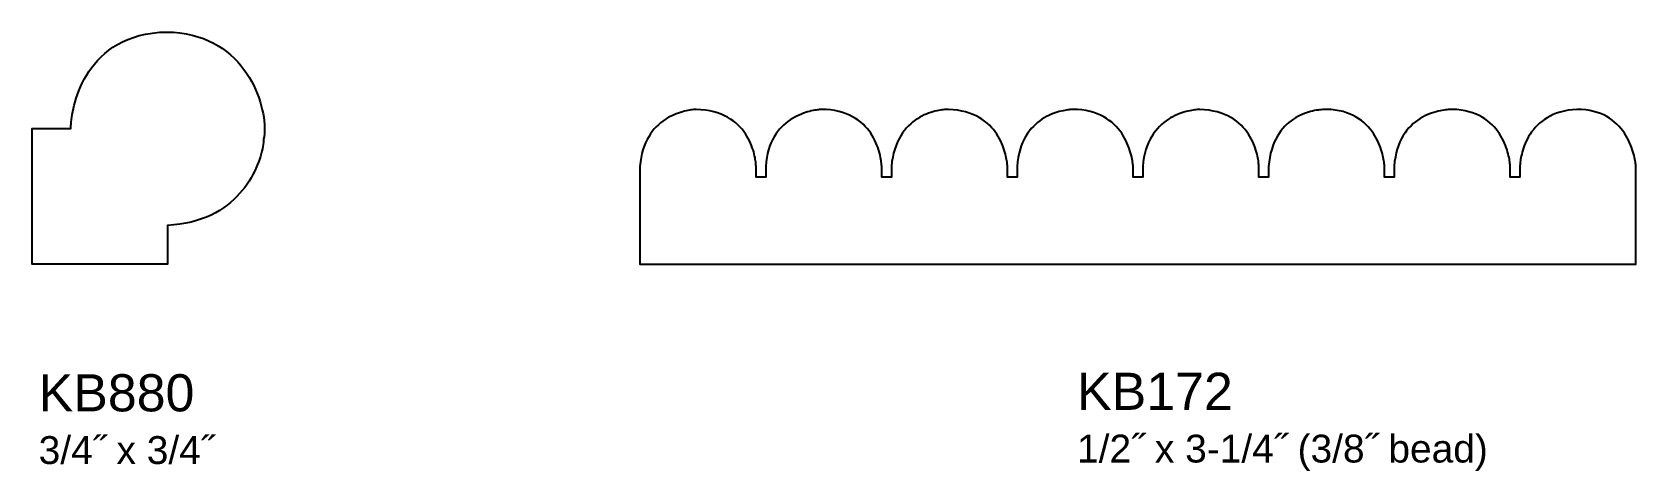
# Model space of a CAD drawing. Extents: x -7.6 to 46.7, y -17.5 to 21.1.
# Drawn here: x 14.31 to 19.49, y -2.05 to -0.63 of the extents above; entities that cross this region are included whole.
import ezdxf

# ---------------------------------------------------------------- set-up
doc = ezdxf.new("R2010")
doc.units = 0
doc.header["$MEASUREMENT"] = 0

# ---------------------------------------------------------------- blocks, each defined once
blk = doc.blocks.new('KB880')
at = {"flags": 128}
blk.add_lwpolyline([(0.6645, 0.6532), (0.6749, 0.6412), (0.6845, 0.6289), (0.6934, 0.6163), (0.7017, 0.6035), (0.7092, 0.5904), (0.7161, 0.5772), (0.7223, 0.564), (0.7278, 0.5507), (0.7328, 0.5375), (0.7371, 0.5244), (0.7408, 0.5114), (0.7439, 0.4987), (0.7465, 0.4862), (0.7485, 0.474), (0.7499, 0.4623), (0.7509, 0.451), (0.7513, 0.4402), (0.7512, 0.43), (0.7506, 0.4204), (0.7496, 0.4114), (0.7481, 0.4033), (0.7479, 0.3983), (0.7475, 0.3927), (0.7468, 0.3864), (0.7457, 0.3796), (0.7443, 0.3722), (0.7426, 0.3643), (0.7404, 0.3559), (0.7379, 0.3472), (0.735, 0.3381), (0.7316, 0.3287), (0.7278, 0.319), (0.7235, 0.3091), (0.7188, 0.299), (0.7136, 0.2888), (0.7078, 0.2785), (0.7015, 0.2682), (0.6947, 0.2579), (0.6873, 0.2477), (0.6793, 0.2375), (0.6707, 0.2275), (0.6615, 0.2177), (0.6517, 0.2081), (0.6412, 0.1988), (0.63, 0.1899), (0.6182, 0.1813), (0.6056, 0.1731), (0.5923, 0.1655), (0.5783, 0.1583), (0.5635, 0.1517), (0.548, 0.1457), (0.5317, 0.1403), (0.5145, 0.1357), (0.4965, 0.1318), (0.4777, 0.1287), (0.458, 0.1264), (0.4375, 0.125), (0.4375, 0.1247), (0.4375, 0.1239), (0.4375, 0.1225), (0.4375, 0.1207), (0.4375, 0.1184), (0.4375, 0.1157), (0.4375, 0.1127), (0.4375, 0.1092), (0.4375, 0.1055), (0.4375, 0.1014), (0.4375, 0.0971), (0.4375, 0.0926), (0.4375, 0.0879), (0.4375, 0.083), (0.4375, 0.078), (0.4375, 0.0729), (0.4375, 0.0677), (0.4375, 0.0625), (0.4375, 0.0573), (0.4375, 0.0521), (0.4375, 0.047), (0.4375, 0.042), (0.4375, 0.0371), (0.4375, 0.0324), (0.4375, 0.0279), (0.4375, 0.0236), (0.4375, 0.0195), (0.4375, 0.0158), (0.4375, 0.0123), (0.4375, 0.0093), (0.4375, 0.0066), (0.4375, 0.0043), (0.4375, 0.0025), (0.4375, 0.0011), (0.4375, 0.0003), (0.4375, 0), (0.4365, 0), (0.4336, 0), (0.4289, 0), (0.4225, 0), (0.4145, 0), (0.4051, 0), (0.3943, 0), (0.3823, 0), (0.3691, 0), (0.355, 0), (0.3399, 0), (0.3241, 0), (0.3075, 0), (0.2905, 0), (0.2729, 0), (0.255, 0), (0.2369, 0), (0.2187, 0), (0.2005, 0), (0.1824, 0), (0.1646, 0), (0.147, 0), (0.1299, 0), (0.1134, 0), (0.0976, 0), (0.0825, 0), (0.0684, 0), (0.0552, 0), (0.0432, 0), (0.0324, 0), (0.023, 0), (0.015, 0), (0.0086, 0), (0.0039, 0), (0.001, 0), (0, 0), (0, 0.001), (0, 0.0039), (0, 0.0086), (0, 0.015), (0, 0.023), (0, 0.0324), (0, 0.0432), (0, 0.0552), (0, 0.0684), (0, 0.0825), (0, 0.0976), (0, 0.1134), (0, 0.1299), (0, 0.147), (0, 0.1646), (0, 0.1824), (0, 0.2005), (0, 0.2187), (0, 0.237), (0, 0.2551), (0, 0.2729), (0, 0.2905), (0, 0.3075), (0, 0.3241), (0, 0.3399), (0, 0.355), (0, 0.3691), (0, 0.3823), (0, 0.3943), (0, 0.4051), (0, 0.4145), (0, 0.4225), (0, 0.4289), (0, 0.4336), (0, 0.4365), (0, 0.4375), (0.0003, 0.4375), (0.0011, 0.4375), (0.0025, 0.4375), (0.0043, 0.4375), (0.0066, 0.4375), (0.0093, 0.4375), (0.0123, 0.4375), (0.0158, 0.4375), (0.0195, 0.4375), (0.0236, 0.4375), (0.0279, 0.4375), (0.0324, 0.4375), (0.0371, 0.4375), (0.042, 0.4375), (0.047, 0.4375), (0.0521, 0.4375), (0.0573, 0.4375), (0.0625, 0.4375), (0.0677, 0.4375), (0.0729, 0.4375), (0.078, 0.4375), (0.083, 0.4375), (0.0879, 0.4375), (0.0926, 0.4375), (0.0971, 0.4375), (0.1014, 0.4375), (0.1055, 0.4375), (0.1092, 0.4375), (0.1127, 0.4375), (0.1157, 0.4375), (0.1184, 0.4375), (0.1207, 0.4375), (0.1225, 0.4375), (0.1239, 0.4375), (0.1247, 0.4375), (0.125, 0.4375), (0.125, 0.4381), (0.1251, 0.4401), (0.1252, 0.4432), (0.1255, 0.4474), (0.126, 0.4527), (0.1266, 0.459), (0.1275, 0.4661), (0.1286, 0.4741), (0.13, 0.4829), (0.1318, 0.4924), (0.1339, 0.5025), (0.1365, 0.5131), (0.1395, 0.5242), (0.1429, 0.5358), (0.1469, 0.5476), (0.1514, 0.5598), (0.1565, 0.5721), (0.1623, 0.5846), (0.1687, 0.5971), (0.1757, 0.6096), (0.1835, 0.622), (0.1921, 0.6342), (0.2014, 0.6462), (0.2116, 0.6579), (0.2227, 0.6693), (0.2346, 0.6801), (0.2475, 0.6905), (0.2614, 0.7003), (0.2763, 0.7094), (0.2922, 0.7178), (0.3092, 0.7254), (0.3273, 0.7321), (0.3465, 0.7379), (0.367, 0.7426), (0.3886, 0.7463), (0.4115, 0.7488), (0.4346, 0.7493), (0.4567, 0.7486), (0.4778, 0.7467), (0.4981, 0.7437), (0.5174, 0.7396), (0.5359, 0.7345), (0.5535, 0.7285), (0.5702, 0.7216), (0.5861, 0.7138), (0.6012, 0.7053), (0.6154, 0.6961), (0.6288, 0.6862), (0.6415, 0.6757), (0.6534, 0.6647)], close=True, dxfattribs=at)
blk = doc.blocks.new('KB172')
at = {"flags": 128}
blk.add_lwpolyline([(-0.1104, 0), (-0.0633, 0), (-0.0287, 0), (0, 0), (0, 0.0007), (0, 0.0028), (0, 0.0062), (0, 0.0108), (0, 0.0166), (0, 0.0234), (0, 0.0312), (0, 0.0399), (0, 0.0494), (0, 0.0596), (0, 0.0705), (0, 0.0819), (0, 0.0938), (0, 0.1062), (0, 0.1188), (0, 0.1317), (0, 0.1448), (0, 0.158), (0, 0.1711), (0, 0.1842), (0, 0.1971), (0, 0.2097), (0, 0.2221), (0, 0.234), (0, 0.2455), (0, 0.2563), (0, 0.2666), (0, 0.2761), (0, 0.2847), (0, 0.2925), (0, 0.2993), (0, 0.3051), (0, 0.3097), (0, 0.3131), (0, 0.3152), (0, 0.3159), (-0.0001, 0.3163), (-0.0002, 0.3176), (-0.0004, 0.3195), (-0.0007, 0.3222), (-0.0011, 0.3256), (-0.0017, 0.3296), (-0.0025, 0.3341), (-0.0034, 0.3391), (-0.0046, 0.3447), (-0.006, 0.3506), (-0.0077, 0.357), (-0.0096, 0.3636), (-0.0118, 0.3706), (-0.0143, 0.3778), (-0.0172, 0.3851), (-0.0205, 0.3927), (-0.0241, 0.4003), (-0.0281, 0.4079), (-0.0325, 0.4156), (-0.0373, 0.4232), (-0.0426, 0.4307), (-0.0484, 0.4381), (-0.0547, 0.4453), (-0.0615, 0.4522), (-0.0688, 0.4589), (-0.0767, 0.4652), (-0.0852, 0.4712), (-0.0942, 0.4767), (-0.1039, 0.4818), (-0.1142, 0.4863), (-0.1252, 0.4903), (-0.1369, 0.4936), (-0.1492, 0.4963), (-0.1623, 0.4983), (-0.1761, 0.4995), (-0.1906, 0.4999), (-0.2053, 0.4988), (-0.2192, 0.4969), (-0.2323, 0.4944), (-0.2447, 0.4912), (-0.2563, 0.4875), (-0.2672, 0.4832), (-0.2774, 0.4783), (-0.2869, 0.4731), (-0.2958, 0.4674), (-0.3041, 0.4613), (-0.3118, 0.4549), (-0.3189, 0.4482), (-0.3255, 0.4413), (-0.3315, 0.4342), (-0.337, 0.4269), (-0.342, 0.4195), (-0.3466, 0.412), (-0.3507, 0.4045), (-0.3544, 0.3971), (-0.3577, 0.3897), (-0.3607, 0.3824), (-0.3632, 0.3753), (-0.3655, 0.3683), (-0.3674, 0.3616), (-0.3691, 0.3552), (-0.3705, 0.3491), (-0.3716, 0.3434), (-0.3726, 0.3381), (-0.3733, 0.3333), (-0.3739, 0.3289), (-0.3743, 0.3251), (-0.3746, 0.3219), (-0.3748, 0.3194), (-0.3749, 0.3175), (-0.375, 0.3163), (-0.375, 0.3159), (-0.375, 0.3158), (-0.375, 0.3156), (-0.375, 0.3152), (-0.375, 0.3147), (-0.375, 0.3141), (-0.375, 0.3134), (-0.375, 0.3125), (-0.375, 0.3115), (-0.375, 0.3105), (-0.375, 0.3094), (-0.375, 0.3082), (-0.375, 0.3069), (-0.375, 0.3056), (-0.375, 0.3043), (-0.375, 0.3029), (-0.375, 0.3015), (-0.375, 0.3), (-0.375, 0.2986), (-0.375, 0.2971), (-0.375, 0.2957), (-0.375, 0.2943), (-0.375, 0.2929), (-0.375, 0.2915), (-0.375, 0.2902), (-0.375, 0.289), (-0.375, 0.2878), (-0.375, 0.2867), (-0.375, 0.2856), (-0.375, 0.2847), (-0.375, 0.2838), (-0.375, 0.2831), (-0.375, 0.2824), (-0.375, 0.2819), (-0.375, 0.2815), (-0.375, 0.2813), (-0.375, 0.2812), (-0.375, 0.2812), (-0.3753, 0.2812), (-0.3756, 0.2812), (-0.376, 0.2812), (-0.3766, 0.2812), (-0.3773, 0.2812), (-0.3781, 0.2812), (-0.3789, 0.2812), (-0.3799, 0.2812), (-0.3809, 0.2812), (-0.3819, 0.2812), (-0.3831, 0.2812), (-0.3843, 0.2812), (-0.3855, 0.2812), (-0.3867, 0.2812), (-0.388, 0.2812), (-0.3893, 0.2812), (-0.3906, 0.2812), (-0.3919, 0.2812), (-0.3932, 0.2812), (-0.3945, 0.2812), (-0.3957, 0.2812), (-0.3969, 0.2812), (-0.3981, 0.2812), (-0.3993, 0.2812), (-0.4003, 0.2812), (-0.4013, 0.2812), (-0.4023, 0.2812), (-0.4031, 0.2812), (-0.4039, 0.2812), (-0.4046, 0.2812), (-0.4052, 0.2812), (-0.4056, 0.2812), (-0.4059, 0.2812), (-0.4062, 0.2812), (-0.4062, 0.2812), (-0.4062, 0.2813), (-0.4062, 0.2815), (-0.4062, 0.2819), (-0.4062, 0.2824), (-0.4062, 0.2831), (-0.4062, 0.2838), (-0.4062, 0.2847), (-0.4062, 0.2856), (-0.4062, 0.2867), (-0.4062, 0.2878), (-0.4062, 0.289), (-0.4062, 0.2902), (-0.4062, 0.2915), (-0.4062, 0.2929), (-0.4062, 0.2943), (-0.4062, 0.2957), (-0.4062, 0.2971), (-0.4062, 0.2986), (-0.4062, 0.3), (-0.4062, 0.3015), (-0.4062, 0.3029), (-0.4063, 0.3043), (-0.4063, 0.3056), (-0.4063, 0.3069), (-0.4063, 0.3082), (-0.4063, 0.3094), (-0.4063, 0.3105), (-0.4063, 0.3115), (-0.4063, 0.3125), (-0.4063, 0.3134), (-0.4063, 0.3141), (-0.4063, 0.3147), (-0.4063, 0.3152), (-0.4063, 0.3156), (-0.4063, 0.3158), (-0.4063, 0.3159), (-0.4063, 0.3163), (-0.4063, 0.3175), (-0.4065, 0.3195), (-0.4067, 0.3221), (-0.4071, 0.3253), (-0.4075, 0.3292), (-0.4082, 0.3336), (-0.409, 0.3386), (-0.41, 0.344), (-0.4113, 0.3498), (-0.4128, 0.356), (-0.4145, 0.3625), (-0.4166, 0.3693), (-0.419, 0.3764), (-0.4216, 0.3836), (-0.4247, 0.391), (-0.4281, 0.3985), (-0.4319, 0.4061), (-0.4362, 0.4136), (-0.4409, 0.4212), (-0.446, 0.4286), (-0.4517, 0.4359), (-0.4578, 0.4431), (-0.4645, 0.45), (-0.4717, 0.4567), (-0.4795, 0.4631), (-0.4879, 0.4691), (-0.4969, 0.4747), (-0.5065, 0.4799), (-0.5168, 0.4846), (-0.5278, 0.4888), (-0.5395, 0.4923), (-0.5519, 0.4953), (-0.5651, 0.4976), (-0.579, 0.4992), (-0.5937, 0.5), (-0.5941, 0.5), (-0.5953, 0.5), (-0.5971, 0.4999), (-0.5997, 0.4999), (-0.6029, 0.4997), (-0.6067, 0.4994), (-0.611, 0.499), (-0.6158, 0.4984), (-0.6211, 0.4977), (-0.6268, 0.4967), (-0.6329, 0.4955), (-0.6393, 0.4941), (-0.646, 0.4924), (-0.6529, 0.4903), (-0.6601, 0.4879), (-0.6674, 0.4852), (-0.6748, 0.4821), (-0.6823, 0.4786), (-0.6899, 0.4746), (-0.6974, 0.4702), (-0.7049, 0.4652), (-0.7122, 0.4598), (-0.7195, 0.4538), (-0.7265, 0.4473), (-0.7334, 0.4402), (-0.7399, 0.4325), (-0.7461, 0.4241), (-0.752, 0.4151), (-0.7575, 0.4054), (-0.7626, 0.3949), (-0.7671, 0.3838), (-0.7712, 0.3718), (-0.7746, 0.3591), (-0.7775, 0.3456), (-0.7797, 0.3312), (-0.7812, 0.3159), (-0.7812, 0.3131), (-0.7812, 0.3105), (-0.7812, 0.308), (-0.7812, 0.3056), (-0.7812, 0.3034), (-0.7812, 0.3013), (-0.7812, 0.2994), (-0.7812, 0.2976), (-0.7812, 0.2959), (-0.7812, 0.2943), (-0.7812, 0.2929), (-0.7812, 0.2915), (-0.7812, 0.2903), (-0.7812, 0.2892), (-0.7812, 0.2881), (-0.7812, 0.2872), (-0.7812, 0.2863), (-0.7812, 0.2856), (-0.7812, 0.2849), (-0.7812, 0.2843), (-0.7812, 0.2837), (-0.7812, 0.2833), (-0.7812, 0.2829), (-0.7812, 0.2825), (-0.7812, 0.2822), (-0.7812, 0.282), (-0.7812, 0.2818), (-0.7812, 0.2816), (-0.7812, 0.2815), (-0.7812, 0.2814), (-0.7812, 0.2813), (-0.7812, 0.2813), (-0.7812, 0.2813), (-0.7812, 0.2812), (-0.7812, 0.2812), (-0.7812, 0.2812), (-0.7813, 0.2812), (-0.7815, 0.2812), (-0.7818, 0.2812), (-0.7823, 0.2812), (-0.7829, 0.2812), (-0.7835, 0.2812), (-0.7843, 0.2812), (-0.7852, 0.2812), (-0.7861, 0.2812), (-0.7871, 0.2812), (-0.7882, 0.2812), (-0.7893, 0.2812), (-0.7905, 0.2812), (-0.7917, 0.2812), (-0.793, 0.2812), (-0.7942, 0.2812), (-0.7955, 0.2812), (-0.7968, 0.2812), (-0.7981, 0.2812), (-0.7994, 0.2812), (-0.8007, 0.2812), (-0.802, 0.2812), (-0.8032, 0.2812), (-0.8044, 0.2812), (-0.8055, 0.2812), (-0.8066, 0.2812), (-0.8076, 0.2812), (-0.8085, 0.2812), (-0.8094, 0.2812), (-0.8101, 0.2812), (-0.8108, 0.2812), (-0.8114, 0.2812), (-0.8118, 0.2812), (-0.8122, 0.2812), (-0.8124, 0.2812), (-0.8125, 0.2812), (-0.8125, 0.2813), (-0.8125, 0.2815), (-0.8125, 0.2819), (-0.8125, 0.2824), (-0.8125, 0.2831), (-0.8125, 0.2838), (-0.8125, 0.2847), (-0.8125, 0.2856), (-0.8125, 0.2867), (-0.8125, 0.2878), (-0.8125, 0.289), (-0.8125, 0.2902), (-0.8125, 0.2915), (-0.8125, 0.2929), (-0.8125, 0.2943), (-0.8125, 0.2957), (-0.8125, 0.2971), (-0.8125, 0.2986), (-0.8125, 0.3), (-0.8125, 0.3015), (-0.8125, 0.3029), (-0.8125, 0.3043), (-0.8125, 0.3056), (-0.8125, 0.3069), (-0.8125, 0.3082), (-0.8125, 0.3094), (-0.8125, 0.3105), (-0.8125, 0.3115), (-0.8125, 0.3125), (-0.8125, 0.3134), (-0.8125, 0.3141), (-0.8125, 0.3147), (-0.8125, 0.3152), (-0.8125, 0.3156), (-0.8125, 0.3158), (-0.8125, 0.3159), (-0.8125, 0.3163), (-0.8126, 0.3175), (-0.8127, 0.3195), (-0.813, 0.3221), (-0.8134, 0.3254), (-0.8139, 0.3293), (-0.8146, 0.3337), (-0.8155, 0.3387), (-0.8166, 0.3441), (-0.8179, 0.35), (-0.8194, 0.3562), (-0.8213, 0.3628), (-0.8234, 0.3696), (-0.8258, 0.3767), (-0.8286, 0.384), (-0.8317, 0.3914), (-0.8352, 0.3989), (-0.839, 0.4065), (-0.8433, 0.4141), (-0.8481, 0.4216), (-0.8532, 0.4291), (-0.8589, 0.4364), (-0.8651, 0.4436), (-0.8717, 0.4505), (-0.8789, 0.4572), (-0.8867, 0.4636), (-0.8951, 0.4696), (-0.904, 0.4752), (-0.9136, 0.4803), (-0.9239, 0.485), (-0.9348, 0.4891), (-0.9463, 0.4926), (-0.9586, 0.4955), (-0.9716, 0.4978), (-0.9854, 0.4993), (-0.9999, 0.5), (-1.0014, 0.4999), (-1.0036, 0.4999), (-1.0063, 0.4998), (-1.0096, 0.4996), (-1.0133, 0.4993), (-1.0176, 0.4989), (-1.0223, 0.4984), (-1.0274, 0.4978), (-1.0329, 0.4969), (-1.0387, 0.4958), (-1.0448, 0.4945), (-1.0512, 0.493), (-1.0578, 0.4911), (-1.0645, 0.489), (-1.0715, 0.4865), (-1.0785, 0.4837), (-1.0856, 0.4804), (-1.0928, 0.4768), (-1.1, 0.4728), (-1.1071, 0.4683), (-1.1142, 0.4634), (-1.1212, 0.4579), (-1.128, 0.4519), (-1.1346, 0.4454), (-1.1411, 0.4383), (-1.1473, 0.4306), (-1.1532, 0.4223), (-1.1587, 0.4134), (-1.164, 0.4038), (-1.1688, 0.3935), (-1.1732, 0.3825), (-1.1771, 0.3707), (-1.1805, 0.3582), (-1.1834, 0.3449), (-1.1857, 0.3309), (-1.1874, 0.3159), (-1.1874, 0.3158), (-1.1874, 0.3156), (-1.1874, 0.3152), (-1.1874, 0.3147), (-1.1874, 0.3141), (-1.1874, 0.3134), (-1.1874, 0.3125), (-1.1874, 0.3115), (-1.1874, 0.3105), (-1.1874, 0.3094), (-1.1874, 0.3082), (-1.1874, 0.3069), (-1.1874, 0.3056), (-1.1874, 0.3043), (-1.1874, 0.3029), (-1.1874, 0.3015), (-1.1874, 0.3), (-1.1874, 0.2986), (-1.1874, 0.2971), (-1.1874, 0.2957), (-1.1874, 0.2943), (-1.1874, 0.2929), (-1.1874, 0.2915), (-1.1874, 0.2902), (-1.1874, 0.289), (-1.1874, 0.2878), (-1.1874, 0.2867), (-1.1874, 0.2856), (-1.1874, 0.2847), (-1.1874, 0.2838), (-1.1874, 0.2831), (-1.1874, 0.2824), (-1.1874, 0.2819), (-1.1874, 0.2815), (-1.1874, 0.2813), (-1.1874, 0.2812), (-1.1875, 0.2812), (-1.1877, 0.2812), (-1.188, 0.2812), (-1.1885, 0.2812), (-1.1891, 0.2812), (-1.1897, 0.2812), (-1.1905, 0.2812), (-1.1914, 0.2812), (-1.1923, 0.2812), (-1.1933, 0.2812), (-1.1944, 0.2812), (-1.1955, 0.2812), (-1.1967, 0.2812), (-1.1979, 0.2812), (-1.1992, 0.2812), (-1.2005, 0.2812), (-1.2018, 0.2812), (-1.2031, 0.2812), (-1.2044, 0.2812), (-1.2057, 0.2812), (-1.2069, 0.2812), (-1.2082, 0.2812), (-1.2094, 0.2812), (-1.2106, 0.2812), (-1.2117, 0.2812), (-1.2128, 0.2812), (-1.2138, 0.2812), (-1.2147, 0.2812), (-1.2156, 0.2812), (-1.2164, 0.2812), (-1.217, 0.2812), (-1.2176, 0.2812), (-1.2181, 0.2812), (-1.2184, 0.2812), (-1.2186, 0.2812), (-1.2187, 0.2812), (-1.2187, 0.2813), (-1.2187, 0.2815), (-1.2187, 0.2819), (-1.2187, 0.2824), (-1.2187, 0.2831), (-1.2187, 0.2838), (-1.2187, 0.2847), (-1.2187, 0.2856), (-1.2187, 0.2867), (-1.2187, 0.2878), (-1.2187, 0.289), (-1.2187, 0.2902), (-1.2187, 0.2915), (-1.2187, 0.2929), (-1.2187, 0.2943), (-1.2187, 0.2957), (-1.2187, 0.2971), (-1.2187, 0.2986), (-1.2187, 0.3), (-1.2187, 0.3015), (-1.2187, 0.3029), (-1.2187, 0.3043), (-1.2187, 0.3056), (-1.2187, 0.3069), (-1.2187, 0.3082), (-1.2187, 0.3094), (-1.2187, 0.3105), (-1.2187, 0.3115), (-1.2187, 0.3125), (-1.2187, 0.3134), (-1.2187, 0.3141), (-1.2187, 0.3147), (-1.2187, 0.3152), (-1.2187, 0.3156), (-1.2187, 0.3158), (-1.2187, 0.3159), (-1.2187, 0.3163), (-1.2188, 0.3175), (-1.2188, 0.3194), (-1.219, 0.322), (-1.2193, 0.3252), (-1.2197, 0.329), (-1.2202, 0.3334), (-1.221, 0.3382), (-1.2219, 0.3436), (-1.223, 0.3493), (-1.2244, 0.3554), (-1.2261, 0.3619), (-1.228, 0.3686), (-1.2303, 0.3756), (-1.2329, 0.3827), (-1.2359, 0.3901), (-1.2393, 0.3975), (-1.2431, 0.405), (-1.2473, 0.4125), (-1.252, 0.42), (-1.2572, 0.4274), (-1.2628, 0.4347), (-1.2691, 0.4418), (-1.2758, 0.4487), (-1.2832, 0.4554), (-1.2912, 0.4618), (-1.2997, 0.4679), (-1.309, 0.4735), (-1.3189, 0.4788), (-1.3295, 0.4836), (-1.3409, 0.4878), (-1.353, 0.4915), (-1.3659, 0.4947), (-1.3795, 0.4971), (-1.394, 0.4989), (-1.4094, 0.4999), (-1.4098, 0.4999), (-1.4109, 0.4999), (-1.4127, 0.4998), (-1.4152, 0.4996), (-1.4183, 0.4994), (-1.422, 0.499), (-1.4263, 0.4984), (-1.431, 0.4977), (-1.4362, 0.4968), (-1.4418, 0.4957), (-1.4477, 0.4944), (-1.454, 0.4928), (-1.4606, 0.4909), (-1.4674, 0.4887), (-1.4744, 0.4862), (-1.4816, 0.4833), (-1.4888, 0.48), (-1.4962, 0.4764), (-1.5036, 0.4723), (-1.511, 0.4678), (-1.5183, 0.4628), (-1.5256, 0.4573), (-1.5327, 0.4513), (-1.5396, 0.4447), (-1.5463, 0.4376), (-1.5527, 0.43), (-1.5589, 0.4217), (-1.5647, 0.4127), (-1.5701, 0.4032), (-1.5751, 0.3929), (-1.5796, 0.382), (-1.5836, 0.3703), (-1.5871, 0.3579), (-1.5899, 0.3447), (-1.5921, 0.3307), (-1.5937, 0.3159), (-1.5937, 0.3158), (-1.5937, 0.3156), (-1.5937, 0.3152), (-1.5937, 0.3147), (-1.5937, 0.3141), (-1.5937, 0.3134), (-1.5937, 0.3125), (-1.5937, 0.3115), (-1.5937, 0.3105), (-1.5937, 0.3094), (-1.5937, 0.3082), (-1.5937, 0.3069), (-1.5937, 0.3056), (-1.5937, 0.3043), (-1.5937, 0.3029), (-1.5937, 0.3015), (-1.5937, 0.3), (-1.5937, 0.2986), (-1.5937, 0.2971), (-1.5937, 0.2957), (-1.5937, 0.2943), (-1.5937, 0.2929), (-1.5937, 0.2915), (-1.5937, 0.2902), (-1.5937, 0.289), (-1.5937, 0.2878), (-1.5937, 0.2867), (-1.5937, 0.2856), (-1.5937, 0.2847), (-1.5937, 0.2838), (-1.5937, 0.2831), (-1.5937, 0.2824), (-1.5937, 0.2819), (-1.5937, 0.2815), (-1.5937, 0.2813), (-1.5937, 0.2812), (-1.5937, 0.2812), (-1.5939, 0.2812), (-1.5943, 0.2812), (-1.5947, 0.2812), (-1.5953, 0.2812), (-1.596, 0.2812), (-1.5967, 0.2812), (-1.5976, 0.2812), (-1.5985, 0.2812), (-1.5996, 0.2812), (-1.6006, 0.2812), (-1.6018, 0.2812), (-1.6029, 0.2812), (-1.6042, 0.2812), (-1.6054, 0.2812), (-1.6067, 0.2812), (-1.608, 0.2812), (-1.6093, 0.2812), (-1.6106, 0.2812), (-1.6119, 0.2812), (-1.6132, 0.2812), (-1.6144, 0.2812), (-1.6156, 0.2812), (-1.6168, 0.2812), (-1.6179, 0.2812), (-1.619, 0.2812), (-1.62, 0.2812), (-1.621, 0.2812), (-1.6218, 0.2812), (-1.6226, 0.2812), (-1.6233, 0.2812), (-1.6238, 0.2812), (-1.6243, 0.2812), (-1.6246, 0.2812), (-1.6248, 0.2812), (-1.6249, 0.2812), (-1.6249, 0.2813), (-1.6249, 0.2815), (-1.6249, 0.2819), (-1.6249, 0.2824), (-1.6249, 0.2831), (-1.6249, 0.2838), (-1.6249, 0.2847), (-1.6249, 0.2856), (-1.6249, 0.2867), (-1.6249, 0.2878), (-1.6249, 0.289), (-1.6249, 0.2902), (-1.6249, 0.2915), (-1.6249, 0.2929), (-1.6249, 0.2943), (-1.6249, 0.2957), (-1.6249, 0.2971), (-1.6249, 0.2986), (-1.6249, 0.3), (-1.6249, 0.3015), (-1.6249, 0.3029), (-1.6249, 0.3043), (-1.6249, 0.3056), (-1.6249, 0.3069), (-1.6249, 0.3082), (-1.6249, 0.3094), (-1.6249, 0.3105), (-1.6249, 0.3115), (-1.6249, 0.3125), (-1.6249, 0.3134), (-1.6249, 0.3141), (-1.6249, 0.3147), (-1.6249, 0.3152), (-1.6249, 0.3156), (-1.6249, 0.3158), (-1.6249, 0.3159), (-1.625, 0.3163), (-1.625, 0.3176), (-1.6252, 0.3195), (-1.6255, 0.3222), (-1.6259, 0.3255), (-1.6264, 0.3294), (-1.6271, 0.334), (-1.628, 0.339), (-1.6292, 0.3445), (-1.6305, 0.3504), (-1.6321, 0.3567), (-1.634, 0.3633), (-1.6362, 0.3702), (-1.6387, 0.3773), (-1.6416, 0.3847), (-1.6448, 0.3921), (-1.6484, 0.3997), (-1.6524, 0.4073), (-1.6569, 0.415), (-1.6618, 0.4226), (-1.6672, 0.43), (-1.673, 0.4374), (-1.6794, 0.4446), (-1.6864, 0.4515), (-1.6939, 0.4582), (-1.7019, 0.4645), (-1.7106, 0.4705), (-1.72, 0.476), (-1.7299, 0.4811), (-1.7406, 0.4857), (-1.7519, 0.4897), (-1.7639, 0.4931), (-1.7767, 0.4959), (-1.7902, 0.498), (-1.8046, 0.4993), (-1.8197, 0.4998), (-1.8201, 0.4998), (-1.8212, 0.4998), (-1.823, 0.4997), (-1.8254, 0.4995), (-1.8285, 0.4993), (-1.8321, 0.4989), (-1.8363, 0.4984), (-1.8409, 0.4977), (-1.846, 0.4968), (-1.8515, 0.4957), (-1.8574, 0.4944), (-1.8635, 0.4928), (-1.87, 0.491), (-1.8766, 0.4888), (-1.8835, 0.4863), (-1.8906, 0.4834), (-1.8977, 0.4802), (-1.9049, 0.4765), (-1.9122, 0.4725), (-1.9194, 0.4679), (-1.9266, 0.463), (-1.9337, 0.4575), (-1.9406, 0.4515), (-1.9474, 0.445), (-1.9539, 0.4379), (-1.9602, 0.4302), (-1.9662, 0.4219), (-1.9719, 0.413), (-1.9772, 0.4034), (-1.982, 0.3931), (-1.9864, 0.3821), (-1.9903, 0.3704), (-1.9936, 0.358), (-1.9963, 0.3448), (-1.9984, 0.3308), (-1.9998, 0.3159), (-1.9998, 0.3158), (-1.9998, 0.3156), (-1.9998, 0.3152), (-1.9998, 0.3147), (-1.9998, 0.3141), (-1.9998, 0.3134), (-1.9999, 0.3125), (-1.9999, 0.3115), (-1.9999, 0.3105), (-1.9999, 0.3094), (-1.9999, 0.3082), (-1.9999, 0.3069), (-1.9999, 0.3056), (-1.9999, 0.3043), (-1.9999, 0.3029), (-1.9999, 0.3015), (-1.9999, 0.3), (-1.9999, 0.2986), (-1.9999, 0.2971), (-1.9999, 0.2957), (-1.9999, 0.2943), (-1.9999, 0.2929), (-1.9999, 0.2915), (-1.9999, 0.2902), (-1.9999, 0.289), (-1.9999, 0.2878), (-1.9999, 0.2867), (-1.9999, 0.2856), (-1.9999, 0.2847), (-1.9999, 0.2838), (-1.9999, 0.2831), (-1.9999, 0.2824), (-1.9999, 0.2819), (-1.9999, 0.2815), (-1.9999, 0.2813), (-1.9999, 0.2812), (-2, 0.2812), (-2.0002, 0.2812), (-2.0005, 0.2812), (-2.001, 0.2812), (-2.0015, 0.2812), (-2.0022, 0.2812), (-2.003, 0.2812), (-2.0038, 0.2812), (-2.0048, 0.2812), (-2.0058, 0.2812), (-2.0069, 0.2812), (-2.008, 0.2812), (-2.0092, 0.2812), (-2.0104, 0.2812), (-2.0116, 0.2812), (-2.0129, 0.2812), (-2.0142, 0.2812), (-2.0155, 0.2812), (-2.0168, 0.2812), (-2.0181, 0.2812), (-2.0194, 0.2812), (-2.0206, 0.2812), (-2.0219, 0.2812), (-2.023, 0.2812), (-2.0242, 0.2812), (-2.0252, 0.2812), (-2.0263, 0.2812), (-2.0272, 0.2812), (-2.0281, 0.2812), (-2.0288, 0.2812), (-2.0295, 0.2812), (-2.0301, 0.2812), (-2.0305, 0.2812), (-2.0309, 0.2812), (-2.0311, 0.2812), (-2.0311, 0.2812), (-2.0311, 0.2813), (-2.0311, 0.2815), (-2.0311, 0.2819), (-2.0311, 0.2824), (-2.0311, 0.2831), (-2.0311, 0.2838), (-2.0311, 0.2847), (-2.0311, 0.2856), (-2.0311, 0.2867), (-2.0311, 0.2878), (-2.0311, 0.289), (-2.0311, 0.2902), (-2.0311, 0.2915), (-2.0311, 0.2929), (-2.0311, 0.2943), (-2.0312, 0.2957), (-2.0312, 0.2971), (-2.0312, 0.2986), (-2.0312, 0.3), (-2.0312, 0.3015), (-2.0312, 0.3029), (-2.0312, 0.3043), (-2.0312, 0.3056), (-2.0312, 0.3069), (-2.0312, 0.3082), (-2.0312, 0.3094), (-2.0312, 0.3105), (-2.0312, 0.3115), (-2.0312, 0.3125), (-2.0312, 0.3134), (-2.0312, 0.3141), (-2.0312, 0.3147), (-2.0312, 0.3152), (-2.0312, 0.3156), (-2.0312, 0.3158), (-2.0312, 0.3159), (-2.0312, 0.3163), (-2.0312, 0.3175), (-2.0314, 0.3194), (-2.0316, 0.322), (-2.0319, 0.3252), (-2.0324, 0.329), (-2.033, 0.3334), (-2.0338, 0.3382), (-2.0348, 0.3436), (-2.036, 0.3493), (-2.0375, 0.3554), (-2.0392, 0.3619), (-2.0412, 0.3686), (-2.0436, 0.3756), (-2.0463, 0.3827), (-2.0493, 0.3901), (-2.0528, 0.3975), (-2.0566, 0.405), (-2.0609, 0.4125), (-2.0657, 0.42), (-2.0709, 0.4274), (-2.0766, 0.4347), (-2.0828, 0.4418), (-2.0896, 0.4487), (-2.097, 0.4554), (-2.1049, 0.4618), (-2.1135, 0.4679), (-2.1227, 0.4735), (-2.1325, 0.4788), (-2.143, 0.4836), (-2.1543, 0.4878), (-2.1663, 0.4915), (-2.179, 0.4947), (-2.1925, 0.4971), (-2.2068, 0.4989), (-2.2219, 0.4999), (-2.2223, 0.4999), (-2.2234, 0.4999), (-2.2252, 0.4999), (-2.2276, 0.4998), (-2.2307, 0.4996), (-2.2343, 0.4993), (-2.2385, 0.4989), (-2.2431, 0.4983), (-2.2482, 0.4976), (-2.2537, 0.4966), (-2.2596, 0.4954), (-2.2657, 0.4939), (-2.2722, 0.4922), (-2.2789, 0.4901), (-2.2858, 0.4877), (-2.2929, 0.485), (-2.3001, 0.4819), (-2.3074, 0.4783), (-2.3147, 0.4743), (-2.3221, 0.4699), (-2.3293, 0.465), (-2.3365, 0.4595), (-2.3436, 0.4536), (-2.3505, 0.4471), (-2.3573, 0.4399), (-2.3637, 0.4322), (-2.3699, 0.4239), (-2.3758, 0.4148), (-2.3813, 0.4051), (-2.3864, 0.3947), (-2.391, 0.3836), (-2.3952, 0.3717), (-2.3988, 0.359), (-2.4019, 0.3455), (-2.4043, 0.3311), (-2.4061, 0.3159), (-2.4061, 0.3158), (-2.4061, 0.3156), (-2.4061, 0.3152), (-2.4061, 0.3147), (-2.4061, 0.3141), (-2.4061, 0.3134), (-2.4061, 0.3125), (-2.4061, 0.3115), (-2.4061, 0.3105), (-2.4061, 0.3094), (-2.4061, 0.3082), (-2.4061, 0.3069), (-2.4061, 0.3056), (-2.4061, 0.3043), (-2.4061, 0.3029), (-2.4061, 0.3015), (-2.4061, 0.3), (-2.4061, 0.2986), (-2.4061, 0.2971), (-2.4061, 0.2957), (-2.4061, 0.2943), (-2.4061, 0.2929), (-2.4061, 0.2915), (-2.4061, 0.2902), (-2.4061, 0.289), (-2.4061, 0.2878), (-2.4061, 0.2867), (-2.4061, 0.2856), (-2.4061, 0.2847), (-2.4061, 0.2838), (-2.4061, 0.2831), (-2.4061, 0.2824), (-2.4061, 0.2819), (-2.4061, 0.2815), (-2.4061, 0.2813), (-2.4061, 0.2812), (-2.4062, 0.2812), (-2.4064, 0.2812), (-2.4067, 0.2812), (-2.4072, 0.2812), (-2.4078, 0.2812), (-2.4084, 0.2812), (-2.4092, 0.2812), (-2.4101, 0.2812), (-2.411, 0.2812), (-2.412, 0.2812), (-2.4131, 0.2812), (-2.4142, 0.2812), (-2.4154, 0.2812), (-2.4166, 0.2812), (-2.4179, 0.2812), (-2.4191, 0.2812), (-2.4204, 0.2812), (-2.4217, 0.2812), (-2.423, 0.2812), (-2.4243, 0.2812), (-2.4256, 0.2812), (-2.4269, 0.2812), (-2.4281, 0.2812), (-2.4293, 0.2812), (-2.4304, 0.2812), (-2.4315, 0.2812), (-2.4325, 0.2812), (-2.4334, 0.2812), (-2.4343, 0.2812), (-2.4351, 0.2812), (-2.4357, 0.2812), (-2.4363, 0.2812), (-2.4368, 0.2812), (-2.4371, 0.2812), (-2.4373, 0.2812), (-2.4374, 0.2812), (-2.4374, 0.2813), (-2.4374, 0.2815), (-2.4374, 0.2819), (-2.4374, 0.2824), (-2.4374, 0.2831), (-2.4374, 0.2838), (-2.4374, 0.2847), (-2.4374, 0.2856), (-2.4374, 0.2867), (-2.4374, 0.2878), (-2.4374, 0.289), (-2.4374, 0.2902), (-2.4374, 0.2915), (-2.4374, 0.2929), (-2.4374, 0.2943), (-2.4374, 0.2957), (-2.4374, 0.2971), (-2.4374, 0.2986), (-2.4374, 0.3), (-2.4374, 0.3015), (-2.4374, 0.3029), (-2.4374, 0.3043), (-2.4374, 0.3056), (-2.4374, 0.3069), (-2.4374, 0.3082), (-2.4374, 0.3094), (-2.4374, 0.3105), (-2.4374, 0.3115), (-2.4374, 0.3125), (-2.4374, 0.3134), (-2.4374, 0.3141), (-2.4374, 0.3147), (-2.4374, 0.3152), (-2.4374, 0.3156), (-2.4374, 0.3158), (-2.4374, 0.3159), (-2.4374, 0.3163), (-2.4375, 0.3176), (-2.4376, 0.3195), (-2.4378, 0.3222), (-2.4382, 0.3255), (-2.4387, 0.3295), (-2.4393, 0.334), (-2.4401, 0.339), (-2.4412, 0.3445), (-2.4424, 0.3505), (-2.4439, 0.3568), (-2.4457, 0.3634), (-2.4478, 0.3703), (-2.4503, 0.3775), (-2.453, 0.3848), (-2.4562, 0.3923), (-2.4597, 0.3999), (-2.4637, 0.4076), (-2.4681, 0.4152), (-2.4729, 0.4228), (-2.4783, 0.4303), (-2.4842, 0.4377), (-2.4905, 0.4448), (-2.4975, 0.4518), (-2.505, 0.4584), (-2.5132, 0.4648), (-2.5219, 0.4707), (-2.5313, 0.4763), (-2.5414, 0.4813), (-2.5522, 0.4859), (-2.5637, 0.4899), (-2.5759, 0.4933), (-2.5889, 0.496), (-2.6027, 0.498), (-2.6173, 0.4993), (-2.6328, 0.4998), (-2.6331, 0.4998), (-2.6343, 0.4997), (-2.6361, 0.4996), (-2.6386, 0.4993), (-2.6417, 0.499), (-2.6453, 0.4985), (-2.6495, 0.4979), (-2.6542, 0.4971), (-2.6593, 0.4961), (-2.6649, 0.4949), (-2.6707, 0.4934), (-2.677, 0.4917), (-2.6834, 0.4896), (-2.6902, 0.4873), (-2.6971, 0.4847), (-2.7042, 0.4817), (-2.7113, 0.4783), (-2.7186, 0.4746), (-2.7258, 0.4704), (-2.7331, 0.4658), (-2.7403, 0.4607), (-2.7474, 0.4552), (-2.7543, 0.4492), (-2.7611, 0.4426), (-2.7676, 0.4356), (-2.7739, 0.4279), (-2.7798, 0.4197), (-2.7854, 0.4109), (-2.7906, 0.4014), (-2.7954, 0.3913), (-2.7996, 0.3805), (-2.8034, 0.3691), (-2.8066, 0.3569), (-2.8092, 0.344), (-2.8111, 0.3304), (-2.8123, 0.3159), (-2.8123, 0.3158), (-2.8123, 0.3156), (-2.8123, 0.3152), (-2.8123, 0.3147), (-2.8123, 0.3141), (-2.8123, 0.3134), (-2.8123, 0.3125), (-2.8123, 0.3115), (-2.8123, 0.3105), (-2.8123, 0.3094), (-2.8123, 0.3082), (-2.8123, 0.3069), (-2.8123, 0.3056), (-2.8123, 0.3043), (-2.8123, 0.3029), (-2.8123, 0.3015), (-2.8123, 0.3), (-2.8123, 0.2986), (-2.8123, 0.2971), (-2.8123, 0.2957), (-2.8123, 0.2943), (-2.8123, 0.2929), (-2.8123, 0.2915), (-2.8123, 0.2902), (-2.8123, 0.289), (-2.8123, 0.2878), (-2.8123, 0.2867), (-2.8123, 0.2856), (-2.8123, 0.2847), (-2.8123, 0.2838), (-2.8123, 0.2831), (-2.8123, 0.2824), (-2.8123, 0.2819), (-2.8123, 0.2815), (-2.8123, 0.2813), (-2.8123, 0.2812), (-2.8124, 0.2812), (-2.8126, 0.2812), (-2.813, 0.2812), (-2.8134, 0.2812), (-2.814, 0.2812), (-2.8147, 0.2812), (-2.8154, 0.2812), (-2.8163, 0.2812), (-2.8172, 0.2812), (-2.8182, 0.2812), (-2.8193, 0.2812), (-2.8204, 0.2812), (-2.8216, 0.2812), (-2.8228, 0.2812), (-2.8241, 0.2812), (-2.8254, 0.2812), (-2.8267, 0.2812), (-2.828, 0.2812), (-2.8293, 0.2812), (-2.8306, 0.2812), (-2.8318, 0.2812), (-2.8331, 0.2812), (-2.8343, 0.2812), (-2.8355, 0.2812), (-2.8366, 0.2812), (-2.8377, 0.2812), (-2.8387, 0.2812), (-2.8396, 0.2812), (-2.8405, 0.2812), (-2.8413, 0.2812), (-2.8419, 0.2812), (-2.8425, 0.2812), (-2.843, 0.2812), (-2.8433, 0.2812), (-2.8435, 0.2812), (-2.8436, 0.2812), (-2.8436, 0.2813), (-2.8436, 0.2815), (-2.8436, 0.2819), (-2.8436, 0.2824), (-2.8436, 0.2831), (-2.8436, 0.2838), (-2.8436, 0.2847), (-2.8436, 0.2856), (-2.8436, 0.2867), (-2.8436, 0.2878), (-2.8436, 0.289), (-2.8436, 0.2902), (-2.8436, 0.2915), (-2.8436, 0.2929), (-2.8436, 0.2943), (-2.8436, 0.2957), (-2.8436, 0.2971), (-2.8436, 0.2986), (-2.8436, 0.3), (-2.8436, 0.3015), (-2.8436, 0.3029), (-2.8436, 0.3043), (-2.8436, 0.3056), (-2.8436, 0.3069), (-2.8436, 0.3082), (-2.8436, 0.3094), (-2.8436, 0.3105), (-2.8436, 0.3115), (-2.8436, 0.3125), (-2.8436, 0.3134), (-2.8436, 0.3141), (-2.8436, 0.3147), (-2.8436, 0.3152), (-2.8436, 0.3156), (-2.8436, 0.3158), (-2.8436, 0.3159), (-2.8436, 0.3163), (-2.8436, 0.3175), (-2.8437, 0.3194), (-2.8439, 0.3221), (-2.8442, 0.3253), (-2.8446, 0.3292), (-2.8452, 0.3336), (-2.846, 0.3385), (-2.8469, 0.3439), (-2.8481, 0.3497), (-2.8495, 0.3559), (-2.8512, 0.3624), (-2.8532, 0.3692), (-2.8556, 0.3762), (-2.8582, 0.3834), (-2.8613, 0.3908), (-2.8647, 0.3983), (-2.8686, 0.4058), (-2.8729, 0.4134), (-2.8777, 0.4209), (-2.8829, 0.4283), (-2.8887, 0.4356), (-2.895, 0.4428), (-2.9019, 0.4497), (-2.9094, 0.4564), (-2.9175, 0.4628), (-2.9262, 0.4688), (-2.9356, 0.4744), (-2.9457, 0.4796), (-2.9564, 0.4843), (-2.9679, 0.4885), (-2.9802, 0.4921), (-2.9932, 0.4951), (-3.0071, 0.4974), (-3.0218, 0.499), (-3.0373, 0.4999), (-3.0377, 0.4998), (-3.0388, 0.4998), (-3.0406, 0.4997), (-3.0431, 0.4995), (-3.0462, 0.4992), (-3.0498, 0.4987), (-3.054, 0.4982), (-3.0587, 0.4974), (-3.0638, 0.4965), (-3.0693, 0.4953), (-3.0752, 0.4939), (-3.0814, 0.4922), (-3.0879, 0.4903), (-3.0946, 0.488), (-3.1016, 0.4854), (-3.1086, 0.4825), (-3.1158, 0.4792), (-3.1231, 0.4755), (-3.1304, 0.4713), (-3.1377, 0.4668), (-3.1449, 0.4618), (-3.152, 0.4562), (-3.159, 0.4502), (-3.1658, 0.4437), (-3.1724, 0.4366), (-3.1788, 0.4289), (-3.1848, 0.4207), (-3.1905, 0.4118), (-3.1958, 0.4023), (-3.2007, 0.3921), (-3.2051, 0.3813), (-3.209, 0.3697), (-3.2123, 0.3574), (-3.215, 0.3444), (-3.2171, 0.3305), (-3.2186, 0.3159), (-3.2186, 0.3152), (-3.2186, 0.3131), (-3.2186, 0.3097), (-3.2186, 0.3051), (-3.2186, 0.2993), (-3.2186, 0.2925), (-3.2186, 0.2847), (-3.2186, 0.2761), (-3.2186, 0.2666), (-3.2186, 0.2563), (-3.2186, 0.2455), (-3.2186, 0.234), (-3.2186, 0.2221), (-3.2186, 0.2097), (-3.2186, 0.1971), (-3.2186, 0.1842), (-3.2186, 0.1711), (-3.2186, 0.158), (-3.2186, 0.1448), (-3.2186, 0.1317), (-3.2186, 0.1188), (-3.2186, 0.1062), (-3.2186, 0.0938), (-3.2186, 0.0819), (-3.2186, 0.0705), (-3.2186, 0.0596), (-3.2186, 0.0494), (-3.2186, 0.0399), (-3.2186, 0.0312), (-3.2186, 0.0234), (-3.2186, 0.0166), (-3.2186, 0.0108), (-3.2186, 0.0062), (-3.2186, 0.0028), (-3.2186, 0.0007), (-3.2186, 0), (-3.2113, 0), (-3.1899, 0), (-3.1552, 0), (-3.1082, 0), (-3.0496, 0), (-2.9802, 0), (-2.9008, 0), (-2.8124, 0), (-2.7157, 0), (-2.6115, 0), (-2.5007, 0), (-2.3841, 0), (-2.2626, 0), (-2.1369, 0), (-2.0079, 0), (-1.8764, 0), (-1.7433, 0), (-1.6093, 0), (-1.4753, 0), (-1.3422, 0), (-1.2107, 0), (-1.0817, 0), (-0.956, 0), (-0.8344, 0), (-0.7179, 0), (-0.6071, 0), (-0.5029, 0), (-0.4062, 0), (-0.3177, 0), (-0.2384, 0), (-0.169, 0)], close=True, dxfattribs=at)

msp = doc.modelspace()

# ---------------------------------------------------------------- block references
at = {"linetype": 'Continuous'}
for name, p in [('KB880', (14.3094, -1.3814)), ('KB172', (19.4926, -1.3817))]:
    msp.add_blockref(name, p, dxfattribs=at)

# ---------------------------------------------------------------- texts
at = {"linetype": 'Continuous', "lineweight": 0, "attachment_point": 1}
for s, insert, char_height, width in [('{\\fArial|b0|i0|c0|p34;\\H1.2x;\\W8.5641; \\W1;KB880\\P\\H0.75x;\\W5.7094;  \\W1;3/4˝ x 3/4˝\\H1.3333x;\\P\\W6.8748;  }', (13.9318, -1.7373), 0.100001, 1.280796), ('{\\fArial|b0|i0|c0|p34;\\H1.3333x;\\W9.6355;   \\W1;KB172\\P\\H0.75x;\\W9.6354;    \\W1;1/2˝ x 3-1/4˝ (3/8˝ bead)\\H1.3333x;\\P\\W8.5208;    }', (16.3404, -1.7325), 0.09, 3.174803)]:
    msp.add_mtext(s, dxfattribs=dict(at, insert=insert, char_height=char_height, width=width))

doc.saveas('drawing.dxf')
